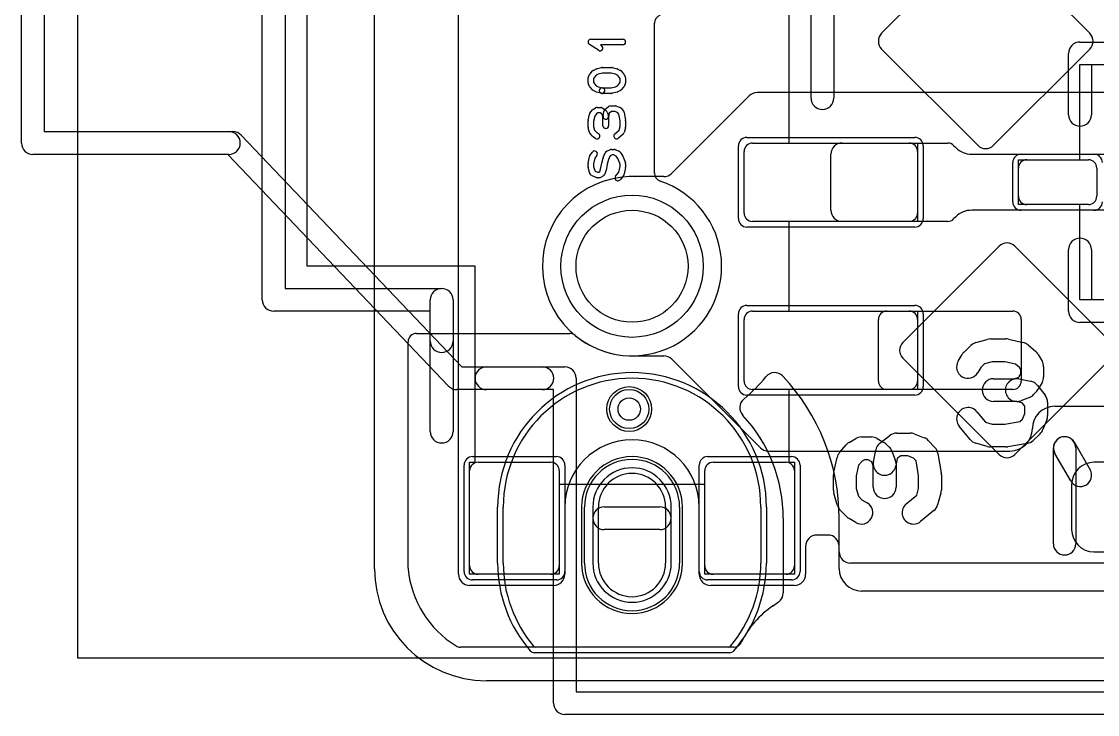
# Model space of a CAD drawing. Extents: x -3.2 to 23.2, y -0.5 to 25.
# Drawn here: x -3.15 to 6.46, y -0.3 to 5.88 of the extents above; entities that cross this region are included whole.
import ezdxf

# ---------------------------------------------------------------- set-up
doc = ezdxf.new("R2010")
doc.units = 0
for name, color, linetype in [('Hole', 1, 'CONTINUOUS'), ('L1', 3, 'CONTINUOUS'), ('L4', 3, 'CONTINUOUS'), ('MetalMask-A', 176, 'CONTINUOUS'), ('MetalMask-B', 176, 'CONTINUOUS'), ('Outline', 7, 'CONTINUOUS'), ('PartsArea-A', 111, 'CONTINUOUS'), ('PartsArea-B', 111, 'CONTINUOUS'), ('PartsSilk-A', 221, 'CONTINUOUS'), ('PartsSilk-B', 221, 'CONTINUOUS'), ('Resist-A', 2, 'CONTINUOUS'), ('Resist-B', 2, 'CONTINUOUS'), ('Silk-A', 140, 'CONTINUOUS'), ('Silk-B', 140, 'CONTINUOUS')]:
    doc.layers.add(name, color=color, linetype=linetype)

msp = doc.modelspace()

# ---------------------------------------------------------------- linework, layer by layer
at = {"layer": 'Hole'}
for p, q in [((2, 1.05), (2, 1.55)), ((2.6, 1.55), (2.6, 1.05))]:
    msp.add_line(p, q, dxfattribs=at)
for centre, radius in [((2.3, 3.7), 0.5), ((2.275, 2.425), 0.1)]:
    msp.add_circle(centre, radius, dxfattribs=at)
for centre, start, end in [((2.3, 1.55), 0, 180), ((2.3, 1.05), 180, 0)]:
    msp.add_arc(centre, 0.3, start, end, dxfattribs=at)
at = {"layer": 'L1'}
for p, q in [((0.75, 0.95), (0.75, 9.45)), ((3.34571, 5.22071), (2.65392, 4.52892)), ((7.26895, 5.25), (3.41642, 5.25)), ((3.3, 4.175), (3.3, 4.725)), ((3.375, 4.8), (4.775, 4.8)), ((4.175, 4.8), (5.11895, 4.8)), ((4.85, 4.725), (4.85, 4.175)), ((5.17196, 4.77804), (5.19142, 4.75858)), ((4.075, 4.2), (4.075, 4.7)), ((5.33284, 4.7), (6.55, 4.7)), ((5.825, 4.65), (6.375, 4.65)), ((5.75, 4.325), (5.75, 4.575)), ((6.45, 4.575), (6.45, 4.325)), ((2.58321, 4.49963), (2.32678, 4.49963)), ((6.375, 4.25), (5.825, 4.25)), ((5.19142, 4.14142), (5.17196, 4.12196)), ((6.55, 4.2), (5.33284, 4.2)), ((4.775, 4.1), (3.375, 4.1)), ((5.11895, 4.1), (4.175, 4.1)), ((3.375, 3.3), (4.775, 3.3)), ((4.575, 3.3), (5.7, 3.3)), ((3.3, 2.675), (3.3, 3.225)), ((4.5, 2.675), (4.5, 3.225)), ((4.85, 3.225), (4.85, 2.675)), ((5.775, 3.225), (5.775, 2.675)), ((2.3, 2.89996), (2.58362, 2.89996)), ((2.65433, 2.87067), (3.44571, 2.07929)), ((4.775, 2.6), (3.375, 2.6)), ((5.7, 2.6), (4.575, 2.6)), ((6.075, 2.45), (6.825, 2.45)), ((3.51642, 2.05), (5.675, 2.05)), ((0.925, 1.95), (1.575, 1.95)), ((3.025, 1.95), (3.675, 1.95)), ((6.825, 1.95), (6.425, 1.95)), ((0.85, 1.025), (0.85, 1.875)), ((1.65, 1.875), (1.65, 1.025)), ((2.95, 1.025), (2.95, 1.875)), ((3.75, 1.875), (3.75, 1.025)), ((6.225, 1.75), (6.225, 1.35)), ((1.69996, 1.55), (1.69996, 1.05)), ((2.90004, 1.05), (2.90004, 1.55)), ((4.05, 1.3), (3.95, 1.3)), ((3.85, 1.2), (3.85, 0.95)), ((4.15, 1), (4.15, 1.2)), ((6.425, 1.15), (14.425, 1.15)), ((1.7, 1.04307), (1.7, 0.95)), ((2.9, 0.95), (2.9, 1.04307)), ((1.575, 0.95), (0.925, 0.95)), ((3.675, 0.95), (3.025, 0.95)), ((1.6, 0.85), (0.85, 0.85)), ((3.75, 0.85), (3, 0.85)), ((16.75, 0.8), (4.35, 0.8))]:
    msp.add_line(p, q, dxfattribs=at)
msp.add_circle((2.275, 2.425), 0.2, dxfattribs=at)
for centre, radius, start, end in [((3.41642, 5.15), 0.1, 90, 135), ((3.375, 4.725), 0.075, 90, 180), ((4.175, 4.7), 0.1, 90, 180), ((4.775, 4.725), 0.075, 0, 90), ((5.11895, 4.72503), 0.07497, 45, 90), ((5.33284, 4.9), 0.2, -135, -90), ((5.825, 4.575), 0.075, 90, 180), ((6.375, 4.575), 0.075, 0, 90), ((2.58321, 4.59963), 0.1, -90, -45), ((2.29997, 3.7), 0.80004, 91.84514, -89.997852), ((2.27277, 4.57459), 0.07497, -88.899469, -88.218922), ((2.29992, 3.70001), 0.80004, 88.240825, 91.777809), ((2.32678, 4.5746), 0.07497, -91.75816, -90), ((5.825, 4.325), 0.075, 180, -90), ((6.375, 4.325), 0.075, -90, 0), ((3.375, 4.175), 0.075, 180, -90), ((4.175, 4.2), 0.1, 180, -90), ((4.775, 4.175), 0.075, -90, 0), ((5.33284, 4), 0.2, 90, 135), ((5.11895, 4.17497), 0.07497, -90, -45), ((3.375, 3.225), 0.075, 90, 180), ((4.575, 3.225), 0.075, 90, 180), ((4.775, 3.225), 0.075, 0, 90), ((5.7, 3.225), 0.075, 0, 90), ((2.58362, 2.79996), 0.1, 45, 90), ((3.375, 2.675), 0.075, 180, -90), ((4.575, 2.675), 0.075, 180, -90), ((4.775, 2.675), 0.075, -90, 0), ((5.7, 2.675), 0.075, -90, 0), ((6.075, 2.25), 0.2, 90, 180), ((5.675, 2.25), 0.2, -90, 0), ((2.3, 1.55), 0.60004, 0, 180), ((3.51642, 2.15), 0.1, -135, -90), ((0.925, 1.875), 0.075, 90, 180), ((1.575, 1.875), 0.075, 0, 90), ((3.025, 1.875), 0.075, 90, 180), ((3.675, 1.875), 0.075, 0, 90), ((6.425, 1.75), 0.2, 90, 180), ((6.425, 1.35), 0.2, 180, -90), ((3.95, 1.2), 0.1, 90, 180), ((4.05, 1.2), 0.1, 0, 90), ((0.925, 1.025), 0.075, 180, -90), ((1.575, 1.025), 0.075, -90, 0), ((2.3, 1.05082), 0.60004, -179.921701, -179.342082), ((1.62503, 1.04307), 0.07497, 0, 0.657226), ((2.29999, 1.05082), 0.60005, -0.657907, -0.078298), ((2.97497, 1.04307), 0.07497, 179.342774, 180), ((3.025, 1.025), 0.075, 180, -90), ((3.675, 1.025), 0.075, -90, 0), ((4.35, 1), 0.2, 180, -90), ((0.85, 0.95), 0.1, 180, -90), ((1.6, 0.95), 0.1, -90, 0), ((3, 0.95), 0.1, 180, -90), ((3.75, 0.95), 0.1, -90, 0)]:
    msp.add_arc(centre, radius, start, end, dxfattribs=at)
at = {"layer": 'L4'}
for p, q in [((5.38763, 6.6385), (4.52904, 5.77991)), ((6.38762, 5.77991), (5.52903, 6.6385)), ((2.5, 4.53068), (2.5, 5.86932)), ((4.52904, 5.63849), (5.38762, 4.77991)), ((5.52904, 4.77991), (6.38762, 5.63849)), ((5.57763, 3.8785), (4.71904, 3.01991)), ((6.57762, 3.01991), (5.71903, 3.8785)), ((0.37497, 3.1), (1.74317, 3.1)), ((0.3, 1.00348), (0.3, 3.02503)), ((4.71904, 2.87849), (5.57762, 2.01991)), ((5.71904, 2.01991), (6.57762, 2.87849)), ((1.15, 1.05), (1.15, 1.55)), ((1.85, 1.55), (1.85, 1.05)), ((1.95, 1.55), (1.95, 1.05)), ((2.65, 1.05), (2.65, 1.55)), ((2.75, 1.05), (2.75, 1.55)), ((3.45, 1.55), (3.45, 1.05)), ((3.64999, 1.45), (3.64999, 0.78353)), ((4.14999, 1.15), (4.14999, 1.45)), ((15.75, 1.05), (4.24999, 1.05)), ((3.6068, 0.70124), (3.56198, 0.66953)), ((3.20943, 0.3), (0.7678, 0.3)), ((3.16023, 0.3), (1.43977, 0.3))]:
    msp.add_line(p, q, dxfattribs=at)
msp.add_circle((2.275, 2.425), 0.2, dxfattribs=at)
for centre, radius, start, end in [((2.57497, 5.86932), 0.07497, 108.316524, 180), ((4.59975, 5.7092), 0.1, 135, -135), ((6.31691, 5.7092), 0.1, -45, 45), ((5.45833, 4.85062), 0.1, -135, -45), ((2.57497, 4.53068), 0.07497, 180, -108.316524), ((2.3, 3.7), 0.80004, -129.521499, 71.684628), ((5.64833, 3.8078), 0.09998, 45, 135), ((0.37497, 3.02503), 0.07497, 90, 180), ((1.74317, 3.02503), 0.07497, 50.477221, 90), ((4.78975, 2.9492), 0.1, 135, -135), ((2.3, 1.55), 1.15, 0, 180), ((2.29997, 3.7), 1.55002, -49.934927, -39.51417), ((3.43823, 2.76184), 0.07497, -39.880918, -38.84362), ((3.57326, 2.65056), 0.10002, 44.149376, 140.021326), ((3.70067, 2.77048), 0.07497, -137.913948, -136.686273), ((2.29999, 1.45002), 1.85, -0.000619, 43.311298), ((3.36201, 2.43721), 0.1, 130.059389, -137.091105), ((3.23445, 2.31746), 0.07497, 42.875703, 43.567769), ((2.29999, 1.45), 1.35, 0, 42.870862), ((5.64833, 2.09062), 0.1, -135, -45), ((2.3, 1.55), 0.45, 0, 180), ((2.3, 1.55), 0.35, 0, 180), ((4.24999, 1.15), 0.1, 180, -90), ((0.37497, 1.00348), 0.07497, 180, -174.427802), ((1.20347, 1.08427), 0.9074, -174.43027, -121.561089), ((2.3, 1.05), 1.15, 180, -139.876046), ((2.3, 1.05), 0.45, 180, 0), ((2.3, 1.05), 0.35, 180, 0), ((2.3, 1.05), 1.15, -40.123954, 0), ((3.54997, 0.78353), 0.10002, -53.553999, 0), ((3.56445, 0.7631), 0.07497, -55.604052, -54.703078), ((3.56485, 0.76338), 0.07497, -55.076223, -53.553478), ((4.00003, -0.00006), 0.80006, 123.449138, 154.620033), ((3.51772, 0.73004), 0.07497, -56.551587, -53.81642), ((0.76777, 0.37497), 0.07497, -121.56144, -89.977072), ((1.43977, 0.325), 0.025, -139.883409, -90), ((3.16023, 0.325), 0.025, -90, -40.116591), ((3.20945, 0.37497), 0.07497, -90.015285, -25.361808)]:
    msp.add_arc(centre, radius, start, end, dxfattribs=at)
at = {"layer": 'MetalMask-A'}
for p, q in [((3.3, 4.175), (3.3, 4.725)), ((3.375, 4.8), (4.775, 4.8)), ((4.85, 4.725), (4.85, 4.175)), ((5.825, 4.65), (6.375, 4.65)), ((5.75, 4.325), (5.75, 4.575)), ((6.45, 4.575), (6.45, 4.325)), ((6.375, 4.25), (5.825, 4.25)), ((4.775, 4.1), (3.375, 4.1)), ((3.375, 3.3), (4.775, 3.3)), ((3.3, 2.675), (3.3, 3.225)), ((4.85, 3.225), (4.85, 2.675)), ((4.775, 2.6), (3.375, 2.6)), ((0.925, 1.95), (1.575, 1.95)), ((3.025, 1.95), (3.675, 1.95)), ((0.85, 1.025), (0.85, 1.875)), ((1.65, 1.875), (1.65, 1.025)), ((2.95, 1.025), (2.95, 1.875)), ((3.75, 1.875), (3.75, 1.025)), ((1.575, 0.95), (0.925, 0.95)), ((3.675, 0.95), (3.025, 0.95))]:
    msp.add_line(p, q, dxfattribs=at)
for centre, start, end in [((3.375, 4.725), 90, 180), ((4.775, 4.725), 0, 90), ((5.825, 4.575), 90, 180), ((6.375, 4.575), 0, 90), ((5.825, 4.325), 180, -90), ((6.375, 4.325), -90, 0), ((3.375, 4.175), 180, -90), ((4.775, 4.175), -90, 0), ((3.375, 3.225), 90, 180), ((4.775, 3.225), 0, 90), ((3.375, 2.675), 180, -90), ((4.775, 2.675), -90, 0), ((0.925, 1.875), 90, 180), ((1.575, 1.875), 0, 90), ((3.025, 1.875), 90, 180), ((3.675, 1.875), 0, 90), ((0.925, 1.025), 180, -90), ((1.575, 1.025), -90, 0), ((3.025, 1.025), 180, -90), ((3.675, 1.025), -90, 0)]:
    msp.add_arc(centre, 0.075, start, end, dxfattribs=at)
at = {"layer": 'MetalMask-B'}
for p, q in [((1.15, 1.05), (1.15, 1.55)), ((1.95, 1.55), (1.95, 1.05)), ((2.65, 1.05), (2.65, 1.55)), ((3.45, 1.55), (3.45, 1.05)), ((3.16023, 0.3), (1.43977, 0.3))]:
    msp.add_line(p, q, dxfattribs=at)
for centre, radius, start, end in [((2.3, 1.55), 1.15, 0, 180), ((2.3, 1.55), 0.35, 0, 180), ((2.3, 1.05), 1.15, 180, -139.876046), ((2.3, 1.05), 0.35, 180, 0), ((2.3, 1.05), 1.15, -40.123954, 0), ((1.43977, 0.325), 0.025, -139.883409, -90), ((3.16023, 0.325), 0.025, -90, -40.116591)]:
    msp.add_arc(centre, radius, start, end, dxfattribs=at)
at = {"layer": 'Outline'}
for p, q in [((0, 1), (0, 20)), ((7, 0), (1, 0))]:
    msp.add_line(p, q, dxfattribs=at)
msp.add_arc((1, 1), 1, 180, -90, dxfattribs=at)
at = {"layer": 'PartsArea-A'}
for p, q in [((3.7, 7.1), (3.7, 4.8)), ((-0.6, 3.7), (-0.6, 6.7)), ((6.3, 4.65), (6.3, 5.5)), ((6.3, 5.5), (8.1, 5.5)), ((3.7, 4.8), (4.85, 4.8)), ((4.85, 4.8), (4.85, 4.1)), ((5.75, 4.25), (5.75, 4.65)), ((5.75, 4.65), (6.3, 4.65)), ((6.3, 4.25), (5.75, 4.25)), ((6.3, 3.4), (6.3, 4.25)), ((4.85, 4.1), (3.7, 4.1)), ((3.7, 4.1), (3.7, 3.3)), ((0.9, 3.7), (-0.6, 3.7)), ((0.9, 1.95), (0.9, 3.7)), ((8.1, 3.4), (6.3, 3.4)), ((3.7, 3.3), (4.85, 3.3)), ((4.85, 3.3), (4.85, 2.6)), ((4.85, 2.6), (3.7, 2.6)), ((3.7, 2.6), (3.7, 1.95)), ((0.85, 0.95), (0.85, 1.95)), ((0.85, 1.95), (0.9, 1.95)), ((3.7, 1.95), (3.75, 1.95)), ((3.75, 1.95), (3.75, 0.95)), ((2.95, 1.75), (1.65, 1.75)), ((1.65, 1.75), (1.65, 0.95)), ((2.95, 0.95), (2.95, 1.75)), ((1.65, 0.95), (0.85, 0.95)), ((3.75, 0.95), (2.95, 0.95))]:
    msp.add_line(p, q, dxfattribs=at)
at = {"layer": 'PartsArea-B'}
for p, q in [((-2.65, 0.2), (-2.65, 23.8)), ((22.65, 0.2), (-2.65, 0.2))]:
    msp.add_line(p, q, dxfattribs=at)
at = {"layer": 'PartsSilk-A'}
for p, q in [((-1.0016, 3.4), (-1.0016, 7)), ((-0.7984, 7), (-0.7984, 3.5016)), ((3.8984, 5.2016), (3.8984, 6.6984)), ((4.1016, 6.6984), (4.1016, 5.2016)), ((2.0003, 5.62763), (1.91882, 5.68041)), ((1.93241, 5.72639), (2.21759, 5.72639)), ((2.21759, 5.67639), (2.01699, 5.67639)), ((2.01699, 5.67639), (2.02748, 5.66959)), ((6.3, 5.7016), (8.1, 5.7016)), ((6.1984, 5.0516), (6.1984, 5.6)), ((8.1, 5.4984), (6.4016, 5.4984)), ((6.4016, 5.4984), (6.4016, 5.0516)), ((1.90741, 5.3375), (1.90741, 5.38194)), ((1.9107, 5.39434), (1.92181, 5.41379)), ((1.92483, 5.418), (1.94705, 5.443)), ((1.95456, 5.44875), (1.97678, 5.45986)), ((1.96394, 5.38673), (1.95741, 5.3753)), ((1.98123, 5.40618), (1.96394, 5.38673)), ((1.99669, 5.41391), (1.98123, 5.40618)), ((1.9819, 5.46175), (2.02635, 5.47286)), ((2.03549, 5.42361), (1.99669, 5.41391)), ((2.03241, 5.47361), (2.11759, 5.47361)), ((2.11451, 5.42361), (2.03549, 5.42361)), ((2.15331, 5.41391), (2.11451, 5.42361)), ((2.12365, 5.47286), (2.1681, 5.46175)), ((2.16877, 5.40618), (2.15331, 5.41391)), ((2.18606, 5.38673), (2.16877, 5.40618)), ((2.17322, 5.45986), (2.19544, 5.44875)), ((2.19259, 5.3753), (2.18606, 5.38673)), ((2.20295, 5.443), (2.22517, 5.418)), ((2.22819, 5.41379), (2.2393, 5.39434)), ((2.24259, 5.38194), (2.24259, 5.3375)), ((1.92116, 5.3041), (1.91005, 5.32632)), ((1.94705, 5.27367), (1.92483, 5.29867)), ((1.95741, 5.3753), (1.95741, 5.3434)), ((1.95741, 5.3434), (1.9644, 5.32942)), ((1.9644, 5.32942), (1.98123, 5.31049)), ((1.98123, 5.31049), (1.99669, 5.30276)), ((1.99669, 5.30276), (2.03847, 5.29231)), ((2.03241, 5.29306), (2.11451, 5.29306)), ((2.11451, 5.29306), (2.15331, 5.30276)), ((2.15331, 5.30276), (2.16877, 5.31049)), ((2.16877, 5.31049), (2.1856, 5.32942)), ((2.1856, 5.32942), (2.19259, 5.3434)), ((2.19259, 5.3434), (2.19259, 5.3753)), ((2.22517, 5.29867), (2.20295, 5.27367)), ((2.23995, 5.32632), (2.22884, 5.3041)), ((1.97678, 5.25681), (1.95456, 5.26792)), ((2.02635, 5.24381), (1.9819, 5.25492)), ((2.11759, 5.24306), (2.03241, 5.24306)), ((2.1681, 5.25492), (2.12365, 5.24381)), ((2.19544, 5.26792), (2.17322, 5.25681)), ((1.924, 5.06701), (1.94622, 5.09479)), ((1.95249, 5.10037), (1.97471, 5.11426)), ((1.98796, 5.11806), (2.0213, 5.11806)), ((2.03455, 5.11426), (2.05677, 5.10037)), ((2.05715, 5.09838), (2.09048, 5.12615)), ((2.0612, 5.09685), (2.07231, 5.08574)), ((2.10648, 5.13194), (2.15093, 5.13194)), ((2.16054, 5.13002), (2.19387, 5.11614)), ((2.20295, 5.10967), (2.22517, 5.08467)), ((1.90741, 4.94306), (1.90741, 4.99861)), ((1.90795, 5.00376), (1.91906, 5.05654)), ((1.96676, 5.04042), (1.95741, 4.99601)), ((1.9826, 5.06023), (1.96676, 5.04042)), ((1.99513, 5.06806), (1.9826, 5.06023)), ((2.01413, 5.06806), (1.99513, 5.06806)), ((2.02785, 5.05948), (2.01413, 5.06806)), ((2.03303, 5.0543), (2.02785, 5.05948)), ((2.04074, 5.0331), (2.03303, 5.0543)), ((2.04074, 4.95417), (2.04074, 5.0331)), ((2.04113, 5.04188), (2.04854, 5.08355)), ((2.07813, 5.0766), (2.08924, 5.04604)), ((2.09617, 5.06581), (2.09035, 5.03312)), ((2.09074, 5.0375), (2.09074, 4.95417)), ((2.11553, 5.08194), (2.09617, 5.06581)), ((2.14593, 5.08194), (2.11553, 5.08194)), ((2.16937, 5.07218), (2.14593, 5.08194)), ((2.18295, 5.05691), (2.16937, 5.07218)), ((2.19259, 4.99662), (2.18295, 5.05691)), ((2.19259, 4.94634), (2.19259, 4.99662)), ((2.23117, 5.07201), (2.24228, 5.00256)), ((2.24259, 4.99861), (2.24259, 4.94306)), ((1.91936, 4.89495), (1.90825, 4.93662)), ((1.95741, 4.99601), (1.95741, 4.94634)), ((1.95741, 4.94634), (1.96615, 4.91356)), ((1.96615, 4.91356), (1.98204, 4.89568)), ((2.14558, 4.88131), (2.18429, 4.91519)), ((2.18429, 4.91519), (2.19259, 4.94634)), ((2.24175, 4.93662), (2.23064, 4.89495)), ((1.94705, 4.85978), (1.92483, 4.88478)), ((1.97471, 4.8413), (1.95249, 4.85519)), ((1.98204, 4.89568), (2.00121, 4.8837)), ((2.22294, 4.88258), (2.1785, 4.84369)), ((1.9233, 4.68831), (1.94552, 4.71887)), ((2.04266, 4.66934), (2.06118, 4.71379)), ((2.07464, 4.72725), (2.10797, 4.74114)), ((2.11759, 4.74306), (2.13981, 4.74306)), ((2.14942, 4.74114), (2.18276, 4.72725)), ((2.19337, 4.71887), (2.21559, 4.68831)), ((1.90741, 4.5875), (1.90741, 4.61528)), ((1.90785, 4.61996), (1.91896, 4.67829)), ((1.96703, 4.66343), (1.95741, 4.61292)), ((1.95741, 4.61292), (1.95741, 4.59058)), ((1.98596, 4.68947), (1.96703, 4.66343)), ((2.01938, 4.56648), (2.03012, 4.62018)), ((2.03038, 4.62134), (2.04149, 4.66578)), ((2.08954, 4.65184), (2.07903, 4.60979)), ((2.10338, 4.68505), (2.08954, 4.65184)), ((2.12259, 4.69306), (2.10338, 4.68505)), ((2.13481, 4.69306), (2.12259, 4.69306)), ((2.15706, 4.68379), (2.13481, 4.69306)), ((2.17319, 4.6616), (2.15706, 4.68379)), ((2.19259, 4.61068), (2.17319, 4.6616)), ((2.21873, 4.68251), (2.24095, 4.62418)), ((2.24259, 4.61528), (2.24259, 4.5875)), ((1.91927, 4.537), (1.90816, 4.58144)), ((1.93511, 4.51355), (1.924, 4.52744)), ((1.95741, 4.59058), (1.96645, 4.55442)), ((1.96645, 4.55442), (1.97016, 4.54978)), ((1.97016, 4.54978), (1.99296, 4.54028)), ((1.99296, 4.54028), (2.00302, 4.54028)), ((2.00302, 4.54028), (2.01186, 4.54581)), ((2.01186, 4.54581), (2.01938, 4.56648)), ((2.06701, 4.55118), (2.0559, 4.52063)), ((2.07903, 4.60979), (2.06803, 4.55482)), ((2.15363, 4.50312), (2.18308, 4.53994)), ((2.18308, 4.53994), (2.19259, 4.58986)), ((2.19259, 4.58986), (2.19259, 4.61068)), ((2.24215, 4.58282), (2.23104, 4.52449)), ((1.97834, 4.4922), (1.94501, 4.50609)), ((2.01019, 4.49028), (1.98796, 4.49028)), ((2.04566, 4.50797), (2.02344, 4.49408)), ((2.226, 4.51355), (2.19267, 4.47188)), ((6.1984, 3.3), (6.1984, 3.8484)), ((6.4016, 3.8484), (6.4016, 3.4016)), ((-0.7984, 3.5016), (0.6, 3.5016)), ((0.7016, 3.4), (0.7016, 2.2236)), ((6.4016, 3.4016), (8.1, 3.4016)), ((0.4984, 3.2984), (-0.9, 3.2984)), ((0.4984, 2.2236), (0.4984, 3.2984)), ((8.1, 3.1984), (6.3, 3.1984)), ((4.66469, 2.21027), (4.78325, 2.21027)), ((4.23808, 2.12726), (4.29736, 2.16184)), ((4.34855, 2.17568), (4.43746, 2.17568)), ((4.48865, 2.16184), (4.54793, 2.12726)), ((4.51339, 2.11969), (4.6023, 2.18886)), ((4.56607, 2.11377), (4.59571, 2.0861)), ((4.82008, 2.20336), (4.909, 2.16877)), ((4.94575, 2.14414), (5.00502, 2.08189)), ((4.15284, 2.03644), (4.21212, 2.10561)), ((4.45621, 1.95476), (4.47597, 2.05851)), ((4.62105, 2.04871), (4.65069, 1.97263)), ((5.03158, 2.029), (5.06122, 1.85609)), ((4.10124, 1.86127), (4.13088, 1.99268)), ((4.32355, 1.92337), (4.30195, 1.8276)), ((4.35526, 1.96037), (4.32355, 1.92337)), ((4.37602, 1.97248), (4.35526, 1.96037)), ((4.40999, 1.97248), (4.37602, 1.97248)), ((4.43572, 1.95747), (4.40999, 1.97248)), ((4.44012, 1.95337), (4.43572, 1.95747)), ((4.45442, 1.91666), (4.44012, 1.95337)), ((4.66842, 1.98284), (4.65583, 1.91674)), ((4.65762, 1.93575), (4.65762, 1.72825)), ((4.69956, 2.00707), (4.66842, 1.98284)), ((4.76418, 2.00707), (4.69956, 2.00707)), ((4.81422, 1.98761), (4.76418, 2.00707)), ((4.83653, 1.96417), (4.81422, 1.98761)), ((4.85948, 1.83027), (4.83653, 1.96417)), ((4.09875, 1.70058), (4.09875, 1.83892)), ((4.30195, 1.8276), (4.30195, 1.71481)), ((4.45442, 1.72825), (4.45442, 1.91666)), ((4.85948, 1.71481), (4.85948, 1.83027)), ((5.06268, 1.83892), (5.06268, 1.70058)), ((4.1323, 1.56892), (4.10266, 1.67267)), ((4.30195, 1.71481), (4.32081, 1.64879)), ((4.32081, 1.64879), (4.35291, 1.61508)), ((4.74862, 1.57869), (4.8425, 1.65537)), ((4.8425, 1.65537), (4.85948, 1.71481)), ((5.05877, 1.67267), (5.02913, 1.56892)), ((2.0516, 1.5516), (2.5484, 1.5516)), ((4.35291, 1.61508), (4.39974, 1.58776)), ((4.21569, 1.46451), (4.15641, 1.52676)), ((4.29736, 1.41224), (4.23808, 1.44682)), ((4.99571, 1.51814), (4.87716, 1.42131)), ((2.5484, 1.3484), (2.0516, 1.3484))]:
    msp.add_line(p, q, dxfattribs=at)
for centre, radius, start, end in [((1.93241, 5.70139), 0.025, 90, -122.933807), ((2.01389, 5.64861), 0.025, -122.933543, 57.066193), ((2.21759, 5.70139), 0.025, -90, 90), ((6.3, 5.6), 0.1016, 90, 180), ((1.93241, 5.38194), 0.025, 150.266489, 180), ((1.94352, 5.40139), 0.025, 138.372169, 150.266489), ((1.96574, 5.42639), 0.025, 116.565051, 138.37217), ((1.98796, 5.4375), 0.025, 104.030684, 116.565051), ((2.03241, 5.44861), 0.025, 90, 104.030684), ((2.11759, 5.44861), 0.025, 75.969316, 90), ((2.16204, 5.4375), 0.025, 63.434949, 75.969316), ((2.18426, 5.42639), 0.025, 41.627831, 63.434949), ((2.20648, 5.40139), 0.025, 29.733511, 41.62783), ((2.21759, 5.38194), 0.025, 0, 29.733511), ((1.93241, 5.3375), 0.025, 180, -153.434949), ((1.94352, 5.31528), 0.025, -153.434949, -138.37217), ((2.03241, 5.26806), 0.025, 90, -90), ((2.03241, 5.26806), 0.025, -104.030684, 75.96679), ((2.20648, 5.31528), 0.025, -41.627831, -26.565051), ((2.21759, 5.3375), 0.025, -26.565051, 0), ((1.96574, 5.29028), 0.025, -138.372169, -116.565051), ((1.98796, 5.27917), 0.025, -116.565051, -104.030684), ((2.11759, 5.26806), 0.025, -90, -75.969316), ((2.16204, 5.27917), 0.025, -75.969316, -63.434949), ((2.18426, 5.29028), 0.025, -63.434949, -41.62783), ((4, 5.2016), 0.1016, 180, 0), ((1.96574, 5.07917), 0.025, 122.005383, 141.345223), ((1.98796, 5.09306), 0.025, 90, 122.010019), ((2.0213, 5.09306), 0.025, 57.994617, 90), ((2.07315, 5.07917), 0.025, 129.790899, 169.916736), ((2.04352, 5.07917), 0.025, 45, 57.989981), ((2.10648, 5.10694), 0.025, 90, 129.800498), ((2.15093, 5.10694), 0.025, 67.394238, 90), ((2.18426, 5.09306), 0.025, 41.627831, 67.391122), ((1.93241, 4.99861), 0.025, 168.110161, 180), ((1.94352, 5.05139), 0.025, 141.333033, 168.112983), ((2.06574, 5.0375), 0.025, 169.908369, -10.083264), ((2.05463, 5.06806), 0.025, 19.97136, 45), ((2.06574, 5.0375), 0.025, 0, 19.97859), ((2.20648, 5.06806), 0.025, 9.089372, 41.630694), ((2.21759, 4.99861), 0.025, 0, 9.088668), ((6.3, 5.0516), 0.1016, 180, 0), ((1.93241, 4.94306), 0.025, 180, -165.07115), ((2.06574, 4.95417), 0.025, 180, 0), ((2.21759, 4.94306), 0.025, -14.925513, 0), ((1.94352, 4.90139), 0.025, -165.074487, -138.369306), ((1.96574, 4.87639), 0.025, -138.372169, -122.010019), ((1.98796, 4.8625), 0.025, -122.005383, 57.989981), ((2.16204, 4.8625), 0.025, 131.188082, -48.810424), ((2.20648, 4.90139), 0.025, -48.811918, -14.92885), ((1.96574, 4.70417), 0.025, -36.017263, 143.979316), ((2.08426, 4.70417), 0.025, 112.626915, 157.38105), ((2.11759, 4.71806), 0.025, 90, 112.623527), ((2.13981, 4.71806), 0.025, 67.394238, 90), ((2.17315, 4.70417), 0.025, 36.017263, 67.382576), ((1.93241, 4.61528), 0.025, 169.211414, 180), ((1.94352, 4.67361), 0.025, 143.982737, 169.211414), ((2.05463, 4.61528), 0.025, 165.969316, 168.692051), ((2.06574, 4.65972), 0.025, 157.373085, 165.963757), ((2.19537, 4.67361), 0.025, 20.856498, 36.020684), ((2.21759, 4.61528), 0.025, 0, 20.853641), ((1.93241, 4.5875), 0.025, 180, -165.969316), ((1.94352, 4.54306), 0.025, -165.969316, -141.333033), ((2.03241, 4.52917), 0.025, -57.994617, -19.97919), ((2.04352, 4.55972), 0.025, -19.97919, -11.305437), ((2.20648, 4.52917), 0.025, -38.666967, -10.783847), ((2.21759, 4.5875), 0.025, -10.788586, 0), ((1.95463, 4.52917), 0.025, -141.333033, -112.626915), ((1.98796, 4.51528), 0.025, -112.626915, -90), ((2.01019, 4.51528), 0.025, -90, -57.994617), ((2.17315, 4.4875), 0.025, 141.333033, -38.654777), ((6.3, 3.8484), 0.1016, 0, 180), ((0.6, 3.4), 0.1016, 0, 90), ((-0.9, 3.4), 0.1016, 180, -90), ((6.3, 3.3), 0.1016, 180, -90), ((0.6, 2.2236), 0.1016, 180, 0), ((4.66469, 2.10867), 0.1016, 90, 127.882121), ((4.78325, 2.10867), 0.1016, 68.746283, 90), ((4.28927, 2.0395), 0.1016, 120.254813, 139.402799), ((4.34855, 2.07408), 0.1016, 90, 120.256437), ((4.43746, 2.07408), 0.1016, 59.745187, 90), ((4.57578, 2.0395), 0.1016, 127.883886, 169.216717), ((4.49674, 2.0395), 0.1016, 46.970262, 59.743563), ((4.87217, 2.07408), 0.1016, 43.596207, 68.743898), ((4.22999, 1.97033), 0.1016, 139.406657, 167.289429), ((4.52638, 2.01183), 0.1016, 21.284085, 46.968736), ((4.93144, 2.01183), 0.1016, 9.729325, 43.595234), ((4.55602, 1.93575), 0.1016, 169.216493, -10.783283), ((4.55602, 1.93575), 0.1016, 0, 21.285386), ((4.20035, 1.83892), 0.1016, 167.29197, 180), ((4.96108, 1.83892), 0.1016, 0, 9.727027), ((4.20035, 1.70058), 0.1016, 180, -164.056063), ((4.55602, 1.72825), 0.1016, 180, 0), ((4.96108, 1.70058), 0.1016, -15.944621, 0), ((2.0516, 1.45), 0.1016, 90, -90), ((2.5484, 1.45), 0.1016, -90, 90), ((4.22999, 1.59683), 0.1016, -164.055379, -136.399939), ((4.34855, 1.5), 0.1016, -120.254813, 59.743563), ((4.81289, 1.5), 0.1016, 129.240206, -50.758526), ((4.93144, 1.59683), 0.1016, -50.759794, -15.943937), ((4.28927, 1.53458), 0.1016, -136.399709, -120.256437)]:
    msp.add_arc(centre, radius, start, end, dxfattribs=at)
at = {"layer": 'PartsSilk-B'}
for p, q in [((-3.1516, 4.8), (-3.1516, 15.8)), ((-2.9484, 15.6984), (-2.9484, 4.9016)), ((-2.9484, 4.9016), (-1.26429, 4.9016)), ((-1.19072, 4.87007), (0.77925, 2.8016)), ((-1.30783, 4.6984), (-3.05, 4.6984)), ((0.66214, 2.62993), (-1.30783, 4.6984)), ((0.77925, 2.8016), (1.7, 2.8016)), ((1.8016, 2.7), (1.8016, -0.0984)), ((1.5984, 2.5984), (0.73571, 2.5984)), ((1.5984, -0.2), (1.5984, 2.5984)), ((1.8016, -0.0984), (18.3, -0.0984)), ((18.3, -0.3016), (1.7, -0.3016))]:
    msp.add_line(p, q, dxfattribs=at)
for centre, start, end in [((-1.26429, 4.8), 43.60418, 90), ((-3.05, 4.8), 180, -90), ((1.7, 2.7), 0, 90), ((0.73571, 2.7), -136.39582, -90), ((1.7, -0.2), 180, -90)]:
    msp.add_arc(centre, 0.1016, start, end, dxfattribs=at)
at = {"layer": 'Resist-A'}
for p, q in [((3.325, 4.85), (4.825, 4.85)), ((3.25, 4.125), (3.25, 4.775)), ((4.9, 4.775), (4.9, 4.125)), ((5.7, 4.275), (5.7, 4.625)), ((5.775, 4.7), (6.425, 4.7)), ((6.425, 4.2), (5.775, 4.2)), ((4.825, 4.05), (3.325, 4.05)), ((3.25, 2.625), (3.25, 3.275)), ((3.325, 3.35), (4.825, 3.35)), ((4.9, 3.275), (4.9, 2.625)), ((4.825, 2.55), (3.325, 2.55)), ((0.8, 0.975), (0.8, 1.925)), ((0.875, 2), (1.625, 2)), ((1.7, 1.925), (1.7, 0.975)), ((2.9, 0.975), (2.9, 1.925)), ((2.975, 2), (3.725, 2)), ((3.8, 1.925), (3.8, 0.975)), ((1.875, 1.05), (1.875, 1.55)), ((2.725, 1.55), (2.725, 1.05)), ((1.625, 0.9), (0.875, 0.9)), ((3.725, 0.9), (2.975, 0.9))]:
    msp.add_line(p, q, dxfattribs=at)
for centre, radius in [((2.3, 3.7), 0.635), ((2.275, 2.425), 0.175)]:
    msp.add_circle(centre, radius, dxfattribs=at)
for centre, radius, start, end in [((3.325, 4.775), 0.075, 90, 180), ((4.825, 4.775), 0.075, 0, 90), ((5.775, 4.625), 0.075, 90, 180), ((6.425, 4.625), 0.075, 0, 90), ((5.775, 4.275), 0.075, 180, -90), ((6.425, 4.275), 0.075, -90, 0), ((3.325, 4.125), 0.075, 180, -90), ((4.825, 4.125), 0.075, -90, 0), ((3.325, 3.275), 0.075, 90, 180), ((4.825, 3.275), 0.075, 0, 90), ((3.325, 2.625), 0.075, 180, -90), ((4.825, 2.625), 0.075, -90, 0), ((0.875, 1.925), 0.075, 90, 180), ((1.625, 1.925), 0.075, 0, 90), ((2.3, 1.55), 0.425, 0, 180), ((2.975, 1.925), 0.075, 90, 180), ((3.725, 1.925), 0.075, 0, 90), ((0.875, 0.975), 0.075, 180, -90), ((1.625, 0.975), 0.075, -90, 0), ((2.3, 1.05), 0.425, 180, 0), ((2.975, 0.975), 0.075, 180, -90), ((3.725, 0.975), 0.075, -90, 0)]:
    msp.add_arc(centre, radius, start, end, dxfattribs=at)
at = {"layer": 'Resist-B'}
for p, q in [((1.1, 1.05), (1.1, 1.55)), ((1.875, 1.05), (1.875, 1.55)), ((2.725, 1.55), (2.725, 1.05)), ((3.5, 1.55), (3.5, 1.05)), ((3.17178, 0.25), (1.42822, 0.25))]:
    msp.add_line(p, q, dxfattribs=at)
for centre, radius in [((2.3, 3.7), 0.635), ((2.275, 2.425), 0.175)]:
    msp.add_circle(centre, radius, dxfattribs=at)
for centre, radius, start, end in [((2.3, 1.55), 1.2, 0, 180), ((2.3, 1.55), 0.425, 0, 180), ((2.3, 1.05), 1.2, 180, -139.294145), ((2.3, 1.05), 0.425, 180, 0), ((2.3, 1.05), 1.2, -40.705855, 0), ((1.42822, 0.3), 0.05, -139.290567, -90), ((3.17178, 0.3), 0.05, -90, -40.709433)]:
    msp.add_arc(centre, radius, start, end, dxfattribs=at)
at = {"layer": 'Silk-A'}
for p, q in [((3.8984, 5.2016), (3.8984, 6.6984)), ((4.1016, 6.6984), (4.1016, 5.2016)), ((6.3, 5.7016), (8.1, 5.7016)), ((6.1984, 5.0516), (6.1984, 5.6)), ((8.1, 5.4984), (6.4016, 5.4984)), ((6.4016, 5.4984), (6.4016, 5.0516)), ((6.1984, 3.3), (6.1984, 3.8484)), ((6.4016, 3.8484), (6.4016, 3.4016)), ((0.4984, 3.03232), (0.4984, 3.4)), ((0.7016, 3.4), (0.7016, 3.03232)), ((6.4016, 3.4016), (8.1, 3.4016)), ((8.1, 3.1984), (6.3, 3.1984)), ((5.26451, 2.93431), (5.32676, 2.99359)), ((5.36892, 3.0177), (5.47267, 3.04734)), ((5.50058, 3.05125), (5.63892, 3.05125)), ((5.66127, 3.04876), (5.79268, 3.01912)), ((5.83644, 2.99716), (5.90561, 2.93788)), ((5.21224, 2.85264), (5.24682, 2.91192)), ((5.92726, 2.91192), (5.96184, 2.85264)), ((5.41508, 2.79709), (5.38776, 2.75026)), ((5.44879, 2.82919), (5.41508, 2.79709)), ((5.51481, 2.84805), (5.44879, 2.82919)), ((5.6276, 2.84805), (5.51481, 2.84805)), ((5.72337, 2.82645), (5.6276, 2.84805)), ((5.76037, 2.79474), (5.72337, 2.82645)), ((5.77248, 2.77398), (5.76037, 2.79474)), ((5.97568, 2.80145), (5.97568, 2.71254)), ((5.52825, 2.69558), (5.71666, 2.69558)), ((5.71666, 2.69558), (5.75337, 2.70988)), ((5.75337, 2.70988), (5.75747, 2.71428)), ((5.75476, 2.69379), (5.85851, 2.67403)), ((5.75747, 2.71428), (5.77248, 2.74001)), ((5.77248, 2.74001), (5.77248, 2.77398)), ((5.91969, 2.63661), (5.98886, 2.5477)), ((5.96184, 2.66135), (5.92726, 2.60207)), ((5.84871, 2.52895), (5.77263, 2.49931)), ((5.91377, 2.58393), (5.8861, 2.55429)), ((5.73575, 2.49238), (5.52825, 2.49238)), ((5.78284, 2.48158), (5.71674, 2.49417)), ((5.80707, 2.45044), (5.78284, 2.48158)), ((5.80707, 2.38582), (5.80707, 2.45044)), ((6.01027, 2.48531), (6.01027, 2.36675)), ((5.37869, 2.40138), (5.45537, 2.3075)), ((5.45537, 2.3075), (5.51481, 2.29052)), ((5.63027, 2.29052), (5.76417, 2.31347)), ((5.76417, 2.31347), (5.78761, 2.33578)), ((5.78761, 2.33578), (5.80707, 2.38582)), ((6.00336, 2.32992), (5.96877, 2.241)), ((5.31814, 2.15429), (5.22131, 2.27284)), ((5.51481, 2.29052), (5.63027, 2.29052)), ((5.47267, 2.09123), (5.36892, 2.12087)), ((5.829, 2.11842), (5.65609, 2.08878)), ((5.94414, 2.20425), (5.88189, 2.14498)), ((5.63892, 2.08732), (5.50058, 2.08732))]:
    msp.add_line(p, q, dxfattribs=at)
for centre, start, end in [((6.3, 5.6), 90, 180), ((4, 5.2016), 180, 0), ((6.3, 5.0516), 180, 0), ((6.3, 3.8484), 0, 180), ((0.6, 3.4), 0, 180), ((6.3, 3.3), 180, -90), ((0.6, 3.03232), 180, 0), ((5.39683, 2.92001), 105.944621, 133.600061), ((5.50058, 2.94965), 90, 105.943937), ((5.63892, 2.94965), 77.29197, 90), ((5.77033, 2.92001), 49.406657, 77.289429), ((5.33458, 2.86073), 133.600291, 149.743563), ((5.8395, 2.86073), 30.254813, 49.402799), ((5.3, 2.80145), 149.745187, -30.256437), ((5.87408, 2.80145), 0, 30.256437), ((5.52825, 2.59398), 90, -90), ((5.73575, 2.59398), 79.216493, -100.783283), ((5.87408, 2.71254), -30.254813, 0), ((5.8395, 2.57422), 37.883886, 79.216717), ((5.8395, 2.65326), -43.029738, -30.256437), ((5.73575, 2.59398), -90, -68.714614), ((5.81183, 2.62362), -68.715915, -43.031264), ((5.90867, 2.48531), 0, 37.882121), ((5.3, 2.33711), 39.240206, -140.758526), ((5.90867, 2.36675), -21.253717, 0), ((5.87408, 2.27783), -46.403793, -21.256102), ((5.39683, 2.21856), -140.759794, -105.943937), ((5.81183, 2.21856), -80.270675, -46.404766), ((5.50058, 2.18892), -105.944621, -90), ((5.63892, 2.18892), -90, -80.272973)]:
    msp.add_arc(centre, 0.1016, start, end, dxfattribs=at)
at = {"layer": 'Silk-B'}
for p, q in [((-3.1516, 4.8), (-3.1516, 15.8)), ((-2.9484, 15.6984), (-2.9484, 4.9016)), ((-2.9484, 4.9016), (-1.3, 4.9016)), ((-1.3, 4.6984), (-3.05, 4.6984)), ((1, 2.8016), (1.49876, 2.8016)), ((1.49876, 2.5984), (1, 2.5984)), ((6.24962, 2.12768), (6.39036, 1.88323)), ((6.06296, 1.22222), (6.06296, 2.07778)), ((6.21704, 1.78343), (6.0763, 2.02788)), ((6.26296, 2.07778), (6.26296, 1.22222))]:
    msp.add_line(p, q, dxfattribs=at)
for centre, radius, start, end in [((-1.3, 4.8), 0.1016, -90, 90), ((-3.05, 4.8), 0.1016, 180, -90), ((1, 2.7), 0.1016, 90, -90), ((1.49876, 2.7), 0.1016, -90, 90), ((6.16296, 2.07778), 0.1, 29.933919, -150.069182), ((6.16296, 2.07778), 0.1, 0, 180), ((6.3037, 1.83333), 0.1, -150.066081, 29.930818), ((6.16296, 1.22222), 0.1, 180, 0)]:
    msp.add_arc(centre, radius, start, end, dxfattribs=at)

doc.saveas('drawing.dxf')
